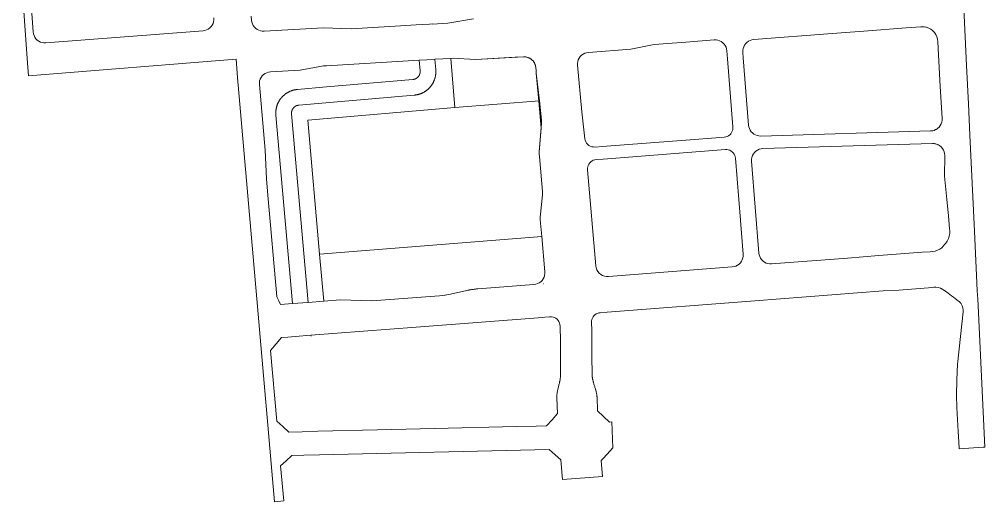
# Model space of a CAD drawing. Header units: inches. Extents: x 498513 to 499750, y 3353424 to 3354760.
# Drawn here: x 498525 to 499750, y 3353424 to 3354037 of the extents above; entities that cross this region are included whole.
import ezdxf

# ---------------------------------------------------------------- set-up
doc = ezdxf.new("R2010")
doc.units = ezdxf.units.IN
doc.header["$MEASUREMENT"] = 0
doc.layers.add('西站拼双铁河道杭外局调', color=7, linetype='Continuous', lineweight=9, true_color=0xf1baf5)

msp = doc.modelspace()

# ---------------------------------------------------------------- linework, layer by layer
at = {"layer": '西站拼双铁河道杭外局调'}
for points in [[(499723.6852, 3354059.961), (499727.545, 3353978.2763), (499729.8512, 3353929.4697), (499731.7286, 3353889.7369), (499737.0754, 3353776.5819), (499739.6953, 3353721.1384), (499741.0817, 3353691.7984), (499741.5616, 3353681.6413), (499750.4506, 3353493.5229), (499748.6193, 3353493.3798), (499748.6075, 3353493.5871), (499718.1351, 3353491.2338), (499717.6201, 3353500.1144), (499716.8633, 3353513.1634), (499715.9763, 3353528.4595), (499715.1868, 3353543.6859), (499714.8528, 3353558.9291), (499714.8523, 3353559.0001), (499715.1028, 3353578.84), (499716.1248, 3353598.6551), (499716.4643, 3353602.3992), (499717.9168, 3353618.4154), (499723.0993, 3353665.3843), (499723.1601, 3353667.9724), (499722.775, 3353670.5325), (499721.9555, 3353672.9881), (499720.7259, 3353675.2663), (499720.595, 3353675.4622), (499720.461, 3353675.656), (499720.3239, 3353675.8477), (499720.1839, 3353676.0373), (499720.0409, 3353676.2246), (499719.895, 3353676.4096), (499719.7462, 3353676.5923), (499719.5946, 3353676.7727), (499719.4401, 3353676.9506), (499719.2829, 3353677.1261), (499719.1229, 3353677.2991), (499718.9603, 3353677.4696), (499718.7949, 3353677.6375), (499718.627, 3353677.8028), (499718.4565, 3353677.9654), (499718.2834, 3353678.1254), (499718.1079, 3353678.2826), (499717.9299, 3353678.437), (499717.7495, 3353678.5886), (499717.5667, 3353678.7373), (499717.3816, 3353678.8832), (499717.1943, 3353679.0261), (499710.6673, 3353683.9253), (499708.1937, 3353685.7819), (499704.1746, 3353688.7987), (499699.2809, 3353692.4721), (499699.193, 3353692.5374), (499696.7806, 3353694.0731), (499696.5493, 3353694.1774), (499694.1738, 3353695.249), (499691.426, 3353696.0411), (499688.5932, 3353696.4332), (499685.7335, 3353696.4173), (499678.9228, 3353695.891), (499641.5461, 3353693.0027), (499621.5667, 3353691.9603), (499458.5795, 3353679.3657), (499271.1211, 3353664.8799), (499262.3785, 3353664.2045), (499260.5823, 3353663.9153), (499258.8505, 3353663.3578), (499257.2229, 3353662.545), (499255.7368, 3353661.4954), (499254.4265, 3353660.2333), (499253.3221, 3353658.7876), (499252.4489, 3353657.1916), (499251.827, 3353655.482), (499251.4707, 3353653.698), (499251.3881, 3353651.8806), (499251.5144, 3353647.4739), (499251.5374, 3353646.2263), (499251.5922, 3353644.0215), (499251.6433, 3353641.8167), (499251.6903, 3353639.6118), (499251.7334, 3353637.4068), (499251.7725, 3353635.2018), (499251.8076, 3353632.9967), (499251.8387, 3353630.7915), (499251.8538, 3353629.5689), (499251.8816, 3353628.1007), (499251.886, 3353626.667), (499251.889, 3353626.381), (499251.9081, 3353624.1757), (499251.9233, 3353621.9703), (499251.9345, 3353619.7649), (499251.9417, 3353617.5595), (499251.9449, 3353615.3541), (499251.9441, 3353613.1487), (499251.9394, 3353610.9434), (499251.9365, 3353610.2203), (499251.9411, 3353608.7241), (499251.9411, 3353608.7203), (499252.0466, 3353586.1967), (499252.0476, 3353586.1578), (499252.0557, 3353585.5579), (499252.0785, 3353585.2177), (499252.1452, 3353584.228), (499252.1771, 3353583.7541), (499252.2439, 3353583.2397), (499252.3725, 3353582.2497), (499252.3731, 3353582.2457), (499252.4343, 3353581.7747), (499252.5287, 3353581.2591), (499252.7104, 3353580.2679), (499252.7113, 3353580.2632), (499252.7961, 3353579.8005), (499252.9147, 3353579.2761), (499253.1393, 3353578.2839), (499253.1409, 3353578.2774), (499253.2423, 3353577.8293), (499253.3824, 3353577.2911), (499253.641, 3353576.2979), (499253.6435, 3353576.2885), (499253.7585, 3353575.8469), (499253.9128, 3353575.3043), (499254.1955, 3353574.3103), (499254.2008, 3353574.2922), (499254.3161, 3353573.8869), (499254.4867, 3353573.3157), (499254.7841, 3353572.3207), (499254.8555, 3353572.0836), (499255.0849, 3353571.3255), (499255.3871, 3353570.3291), (499255.6877, 3353569.3323), (499255.9849, 3353568.3347), (499256.2757, 3353567.3363), (499256.5579, 3353566.3369), (499256.7029, 3353565.8015), (499256.8291, 3353565.3365), (499257.0865, 3353564.3347), (499257.1863, 3353563.9202), (499257.2142, 3353563.8118), (499257.2347, 3353563.7192), (499257.3281, 3353563.3315), (499257.5509, 3353562.3269), (499257.6194, 3353561.9853), (499257.6582, 3353561.8102), (499257.686, 3353561.6529), (499257.7527, 3353561.3205), (499257.9309, 3353560.3123), (499257.9764, 3353560.0101), (499258.0137, 3353559.7987), (499258.0375, 3353559.6039), (499258.0829, 3353559.3019), (499258.2063, 3353558.2893), (499258.2318, 3353558.009), (499258.26, 3353557.7771), (499258.2723, 3353557.5631), (499258.2985, 3353557.2745), (499258.3523, 3353556.3341), (499259.1405, 3353539.5447), (499259.143, 3353539.5063), (499266.5509, 3353532.4097), (499273.9686, 3353525.3036), (499277.271, 3353525.3821), (499278.3088, 3353492.3971), (499271.0093, 3353484.3213), (499266.1921, 3353478.9917), (499263.7186, 3353476.2551), (499263.7203, 3353476.2313), (499265.2629, 3353456.2695), (499214.4147, 3353452.3437), (499212.4997, 3353477.1117), (499205.1131, 3353483.7881), (499197.7267, 3353490.4645), (498906.1851, 3353483.5323), (498906.1349, 3353483.5312), (498886.1166, 3353483.0551), (498871.0657, 3353482.6973), (498863.8953, 3353476.1479), (498856.7251, 3353469.5987), (498860.5965, 3353425.0264), (498848.7219, 3353424.1096), (498827.1884, 3353672.0265), (498801.9403, 3353962.9495), (498800.3233, 3353986.2321), (498536.4805, 3353965.1727), (498534.9661, 3353986.9351), (498524.9519, 3354130.8457)], [(498534.8759, 3354126.3633), (498542.5381, 3354020.7111), (498542.8936, 3354018.3772), (498543.611, 3354016.128), (498544.6724, 3354014.0191), (498546.0515, 3354012.103), (498547.7141, 3354010.4269), (498549.6192, 3354009.0325), (498551.7193, 3354007.9542), (498553.9627, 3354007.2188), (498556.2937, 3354006.8445), (498558.6545, 3354006.8405), (498758.1689, 3354022.2583), (498760.5062, 3354022.6261), (498762.7565, 3354023.3569), (498764.864, 3354024.4325), (498766.7761, 3354025.826), (498768.4453, 3354027.5029), (498769.8301, 3354029.4214), (498770.8961, 3354031.5337), (498771.6166, 3354033.7873), (498771.9737, 3354036.1263), (498771.9587, 3354038.4923)], [(498819.3769, 3354041.026), (498819.8675, 3354035.3781), (498820.2448, 3354033.0961), (498820.9683, 3354030.8994), (498822.021, 3354028.8399), (498823.3778, 3354026.9668), (498825.0065, 3354025.3245), (498826.8681, 3354023.952), (498828.9187, 3354022.8821), (498831.1093, 3354022.1401), (498833.388, 3354021.7437), (498835.7004, 3354021.7023), (498911.0839, 3354026.1779), (498946.2301, 3354024.7585), (499008.9327, 3354028.4811), (499028.9033, 3354029.6668), (499045.6751, 3354030.6626), (499048.8536, 3354031.0952), (499048.8735, 3354030.8525), (499068.8444, 3354032.0381), (499071.6391, 3354032.2041), (499101.3791, 3354037.4761)]]:
    msp.add_lwpolyline(points, dxfattribs=at)
for points in [[(499650.9125, 3354026.0019), (499596.8285, 3354021.8225), (499556.9455, 3354018.7405), (499457.1909, 3354011.0318), (499454.8615, 3354010.6658), (499452.6182, 3354009.9393), (499450.5165, 3354008.8703), (499448.6083, 3354007.4851), (499446.9407, 3354005.818), (499445.5549, 3354003.9102), (499444.4852, 3354001.8087), (499443.758, 3353999.5656), (499443.3914, 3353997.2363), (499443.3943, 3353994.8783), (499443.9429, 3353988.0331), (499450.8041, 3353902.3989), (499451.1581, 3353900.1482), (499451.8488, 3353897.977), (499452.8604, 3353895.9354), (499454.1696, 3353894.0707), (499455.746, 3353892.4257), (499457.5534, 3353891.0385), (499459.5501, 3353889.941), (499461.6899, 3353889.1585), (499463.9236, 3353888.7092), (499466.1995, 3353888.6033), (499681.8081, 3353894.9745), (499684.0013, 3353895.2172), (499684.6733, 3353895.3691), (499686.163, 3353895.784), (499686.8835, 3353896.0476), (499687.4096, 3353896.2908), (499688.1967, 3353896.6546), (499688.9717, 3353897.0632), (499690.238, 3353897.9191), (499690.8455, 3353898.3581), (499692.4983, 3353899.9159), (499693.9687, 3353901.8352), (499695.1116, 3353903.9658), (499695.8975, 3353906.2524), (499696.3057, 3353908.6355), (499696.3258, 3353911.0532), (499693.7229, 3353951.3697), (499691.7615, 3353991.7225), (499691.0871, 3354008.3147), (499690.6995, 3354011.5024), (499689.8068, 3354014.5869), (499688.4319, 3354017.4888), (499686.6104, 3354020.1333), (499684.3891, 3354022.4522), (499682.0784, 3354024.1949), (499681.3354, 3354024.6442), (499680.3948, 3354025.1404), (499679.5767, 3354025.572), (499678.4645, 3354026.0593), (499676.69, 3354026.6567), (499675.5712, 3354026.9699), (499673.5586, 3354027.3028), (499672.5826, 3354027.4333), (499669.5625, 3354027.4431)], [(499409.4091, 3354010.6653), (499407.0595, 3354010.6683), (499371.2636, 3354007.9021), (499330.6787, 3354004.7659), (499301.0373, 3353998.9649), (499247.3254, 3353994.8142), (499244.9795, 3353994.4443), (499242.7214, 3353993.7088), (499240.6076, 3353992.6262), (499238.6913, 3353991.2235), (499237.0203, 3353989.536), (499235.6366, 3353987.6058), (499234.5749, 3353985.4815), (499233.8617, 3353983.2162), (499233.515, 3353980.8668), (499233.5435, 3353978.4921), (499238.9478, 3353919.423), (499242.922, 3353885.2016), (499243.3288, 3353883.2025), (499244.0683, 3353881.3012), (499245.1191, 3353879.5526), (499246.451, 3353878.0073), (499248.0254, 3353876.7099), (499249.7967, 3353875.698), (499251.7139, 3353875.0007), (499253.7215, 3353874.6383), (499255.7615, 3353874.6211), (499265.0413, 3353875.3344), (499382.1221, 3353884.3328), (499419.8775, 3353887.2345), (499421.7417, 3353887.5266), (499423.537, 3353888.1073), (499425.2191, 3353888.9623), (499426.7464, 3353890.0704), (499428.0811, 3353891.4041), (499429.1903, 3353892.9306), (499430.0465, 3353894.612), (499430.6285, 3353896.4069), (499430.922, 3353898.2708), (499430.9197, 3353900.1577), (499424.0067, 3353986.4357), (499423.1675, 3353996.9107), (499422.797, 3353999.2309), (499422.0687, 3354001.4648), (499421.0006, 3354003.5575), (499419.6187, 3354005.4577), (499417.9571, 3354007.1189), (499416.0564, 3354008.5002), (499413.9634, 3354009.5678), (499411.7294, 3354010.2954)], [(499185.0861, 3353868.5601), (499187.282, 3353898.7168), (499184.3015, 3353933.036), (499181.2295, 3353968.409), (499180.9228, 3353971.9407), (499180.6161, 3353975.4725), (499180.239, 3353977.7545), (499179.5155, 3353979.9514), (499178.4628, 3353982.0109), (499177.1061, 3353983.8841), (499175.4775, 3353985.5265), (499173.6158, 3353986.8989), (499171.5653, 3353987.9688), (499169.3746, 3353988.7108), (499167.0959, 3353989.1072), (499164.7833, 3353989.1485), (499104.4611, 3353985.5669), (499074.3061, 3353987.2829), (499072.568, 3353987.1796), (499052.5972, 3353985.994), (499052.6009, 3353985.9531), (499052.1309, 3353985.9663), (499032.6268, 3353984.8083), (498914.8447, 3353977.8154), (498911.3119, 3353977.6057), (498881.5719, 3353972.3337), (498843.7781, 3353970.0899), (498841.4066, 3353969.7576), (498839.1182, 3353969.0522), (498836.9713, 3353967.9917), (498835.0205, 3353966.603), (498833.3155, 3353964.9215), (498831.8998, 3353962.9901), (498830.8095, 3353960.8581), (498830.0724, 3353958.5797), (498829.7072, 3353956.2131), (498829.7233, 3353953.8185), (498836.9429, 3353870.6853), (498838.8173, 3353834.0959), (498840.6061, 3353813.5023), (498851.8003, 3353684.6247), (498852.2539, 3353683.6675), (498854.4021, 3353679.1357), (498856.5503, 3353674.6039), (498871.5578, 3353675.7635), (498891.4996, 3353677.3044), (498911.4414, 3353678.8454), (498932.1907, 3353680.4487), (498972.4915, 3353679.0495), (499058.3795, 3353685.6861), (499065.3403, 3353686.4731), (499065.5142, 3353686.4991), (499072.4028, 3353687.7778), (499093.0386, 3353692.3712), (499094.4571, 3353692.6753), (499094.7741, 3353692.7402), (499095.9978, 3353692.9823), (499096.1266, 3353693.0076), (499097.5863, 3353693.2728), (499097.678, 3353693.2893), (499099.1369, 3353693.5307), (499099.2336, 3353693.5465), (499100.7063, 3353693.7662), (499100.8912, 3353693.7922), (499102.2208, 3353693.9693), (499102.3561, 3353693.9871), (499103.807, 3353694.1571), (499103.9221, 3353694.1704), (499105.2949, 3353694.3095), (499105.4909, 3353694.329), (499107.0619, 3353694.4629), (499178.2922, 3353699.9669), (499180.6314, 3353700.3351), (499182.8835, 3353701.0668), (499184.9924, 3353702.1439), (499186.9055, 3353703.5394), (499188.5751, 3353705.2186), (499189.9597, 3353707.1396), (499191.0247, 3353709.2546), (499191.7436, 3353711.5109), (499192.0984, 3353713.8521), (499192.0804, 3353716.22), (499188.1986, 3353760.9187), (499186.3624, 3353782.0622), (499186.2192, 3353785.7005), (499186.4204, 3353789.336), (499188.9681, 3353814.0824), (499189.0804, 3353816.1126), (499189.0005, 3353818.1443), (499185.1266, 3353862.7515), (499184.9906, 3353865.655)], [(498871.5578, 3353675.7635), (498856.5503, 3353674.6039), (498854.4021, 3353679.1357), (498852.2539, 3353683.6675), (498851.8003, 3353684.6247), (498840.6061, 3353813.5023), (498838.8173, 3353834.0959), (498836.9429, 3353870.6853), (498829.7233, 3353953.8185), (498829.7072, 3353956.2131), (498830.0724, 3353958.5797), (498830.8095, 3353960.8581), (498831.8998, 3353962.9901), (498833.3155, 3353964.9215), (498835.0205, 3353966.603), (498836.9713, 3353967.9917), (498839.1182, 3353969.0522), (498841.4066, 3353969.7576), (498843.7781, 3353970.0899), (498881.5719, 3353972.3337), (498911.3119, 3353977.6057), (498914.8447, 3353977.8154), (499032.6268, 3353984.8083), (499033.7542, 3353971.227), (499033.7671, 3353971.0533), (499033.7769, 3353970.8795), (499033.7838, 3353970.7055), (499033.7876, 3353970.5315), (499033.7884, 3353970.3574), (499033.7861, 3353970.1833), (499033.7808, 3353970.0092), (499033.7725, 3353969.8353), (499033.7612, 3353969.6616), (499033.7468, 3353969.4881), (499033.7294, 3353969.3148), (499033.7091, 3353969.1419), (499033.6856, 3353968.9694), (499033.6592, 3353968.7973), (499033.6299, 3353968.6257), (499033.5975, 3353968.4546), (499033.5621, 3353968.2842), (499033.5238, 3353968.1143), (499033.4825, 3353967.9452), (499033.4383, 3353967.7768), (499033.3912, 3353967.6092), (499033.3412, 3353967.4424), (499033.2882, 3353967.2765), (499033.2324, 3353967.1116), (499033.1738, 3353966.9477), (499033.1122, 3353966.7848), (499033.0479, 3353966.623), (499032.9807, 3353966.4624), (499032.9108, 3353966.303), (499032.8381, 3353966.1448), (499032.7626, 3353965.9878), (499032.6845, 3353965.8323), (499032.6036, 3353965.6781), (499032.5201, 3353965.5253), (499032.4339, 3353965.374), (499032.3451, 3353965.2243), (499032.2537, 3353965.0761), (499032.1597, 3353964.9295), (499032.0632, 3353964.7846), (499031.9642, 3353964.6414), (499031.8627, 3353964.4999), (499031.7587, 3353964.3603), (499031.6524, 3353964.2224), (499031.5436, 3353964.0864), (499031.4326, 3353963.9524), (499031.3192, 3353963.8203), (499031.2035, 3353963.6901), (499031.0855, 3353963.5621), (499030.9654, 3353963.4361), (499030.8431, 3353963.3122), (499030.7186, 3353963.1904), (499030.592, 3353963.0709), (499030.4634, 3353962.9535), (499030.3328, 3353962.8384), (499030.2001, 3353962.7256), (499030.0655, 3353962.6152), (499029.9291, 3353962.5071), (499029.7907, 3353962.4014), (499029.6506, 3353962.2981), (499029.5086, 3353962.1972), (499029.3649, 3353962.0989), (499029.2196, 3353962.0031), (499029.0726, 3353961.9098), (499028.924, 3353961.8191), (499028.7738, 3353961.731), (499028.6221, 3353961.6455), (499028.469, 3353961.5626), (499028.3144, 3353961.4825), (499028.1585, 3353961.405), (499028.0012, 3353961.3303), (499027.8427, 3353961.2584), (499027.6829, 3353961.1892), (499027.522, 3353961.1227), (499027.3599, 3353961.0592), (499027.1967, 3353960.9984), (499027.0325, 3353960.9405), (499026.8674, 3353960.8854), (499026.7013, 3353960.8333), (499026.5343, 3353960.784), (499026.3664, 3353960.7377), (499026.1978, 3353960.6942), (499026.0285, 3353960.6538), (499025.8585, 3353960.6162), (499025.6878, 3353960.5817), (499025.5166, 3353960.5501), (499025.3449, 3353960.5215), (499025.1727, 3353960.4959), (499025, 3353960.4733), (499024.827, 3353960.4537), (499024.6537, 3353960.4371), (498914.8447, 3353950.8993), (498877.9453, 3353947.6942), (498877.4291, 3353947.6449), (498876.9137, 3353947.5866), (498876.4014, 3353947.5197), (498876.3975, 3353947.5192), (498875.889, 3353947.4438), (498875.8838, 3353947.443), (498875.378, 3353947.359), (498875.3715, 3353947.3579), (498874.8685, 3353947.2655), (498874.8608, 3353947.264), (498874.3607, 3353947.1631), (498874.3518, 3353947.1613), (498873.8548, 3353947.0521), (498873.8446, 3353947.0497), (498873.3508, 3353946.9322), (498873.3395, 3353946.9294), (498872.849, 3353946.8038), (498872.8365, 3353946.8004), (498872.3495, 3353946.6666), (498872.3358, 3353946.6627), (498871.8525, 3353946.5209), (498871.8375, 3353946.5163), (498871.358, 3353946.3666), (498871.3419, 3353946.3614), (498870.8663, 3353946.2038), (498870.849, 3353946.1979), (498870.3774, 3353946.0325), (498870.3591, 3353946.0258), (498869.8916, 3353945.8528), (498869.8721, 3353945.8454), (498869.409, 3353945.6647), (498869.3884, 3353945.6565), (498868.9296, 3353945.4684), (498868.908, 3353945.4593), (498868.4538, 3353945.2637), (498868.4311, 3353945.2538), (498867.9815, 3353945.0509), (498867.9579, 3353945.04), (498867.513, 3353944.83), (498867.4884, 3353944.8181), (498867.0484, 3353944.6011), (498867.0228, 3353944.5882), (498866.5878, 3353944.3641), (498866.5613, 3353944.3502), (498866.1313, 3353944.1192), (498866.1039, 3353944.1042), (498865.6792, 3353943.8665), (498865.6509, 3353943.8504), (498865.2314, 3353943.606), (498865.2023, 3353943.5887), (498864.7883, 3353943.3378), (498864.7584, 3353943.3194), (498864.3498, 3353943.062), (498864.3192, 3353943.0423), (498863.9162, 3353942.7787), (498863.8848, 3353942.7578), (498863.4875, 3353942.4879), (498863.4554, 3353942.4657), (498863.0639, 3353942.1898), (498863.0311, 3353942.1663), (498862.6455, 3353941.8844), (498862.6121, 3353941.8596), (498862.2325, 3353941.5718), (498862.1985, 3353941.5456), (498861.8249, 3353941.2522), (498861.7903, 3353941.2246), (498861.4229, 3353940.9255), (498861.3878, 3353940.8965), (498861.0266, 3353940.592), (498860.991, 3353940.5615), (498860.6361, 3353940.2517), (498860.6001, 3353940.2197), (498860.2515, 3353939.9046), (498860.2151, 3353939.8712), (498859.873, 3353939.551), (498859.8363, 3353939.516), (498859.5007, 3353939.1909), (498859.4636, 3353939.1544), (498859.1346, 3353938.8245), (498859.0973, 3353938.7864), (498858.7749, 3353938.4517), (498858.7373, 3353938.412), (498858.4217, 3353938.0729), (498858.3839, 3353938.0316), (498858.0751, 3353937.6879), (498858.0372, 3353937.645), (498857.7352, 3353937.2971), (498857.6972, 3353937.2525), (498857.4021, 3353936.9004), (498857.364, 3353936.8542), (498857.0759, 3353936.498), (498857.0378, 3353936.4502), (498856.7567, 3353936.0901), (498856.7186, 3353936.0405), (498856.4445, 3353935.6767), (498856.4066, 3353935.6255), (498856.1396, 3353935.258), (498856.1018, 3353935.205), (498855.8419, 3353934.8341), (498855.8043, 3353934.7794), (498855.5516, 3353934.4051), (498855.5142, 3353934.3487), (498855.2688, 3353933.9712), (498855.2314, 3353933.913), (498854.9933, 3353933.5325), (498854.958, 3353933.4751), (498854.7255, 3353933.0891), (498854.6922, 3353933.0326), (498854.4655, 3353932.6411), (498854.4341, 3353932.5857), (498854.2133, 3353932.1887), (498854.1837, 3353932.1343), (498853.9689, 3353931.732), (498853.941, 3353931.6787), (498853.7324, 3353931.2711), (498853.7063, 3353931.219), (498853.5039, 3353930.8062), (498853.4795, 3353930.7554), (498853.2835, 3353930.3375), (498853.2607, 3353930.2879), (498853.0712, 3353929.865), (498853.05, 3353929.8167), (498852.8671, 3353929.3889), (498852.8475, 3353929.3419), (498852.6712, 3353928.9094), (498852.6531, 3353928.8638), (498852.4837, 3353928.4265), (498852.467, 3353928.3823), (498852.3045, 3353927.9405), (498852.2892, 3353927.8978), (498852.1337, 3353927.4515), (498852.1198, 3353927.4102), (498851.9715, 3353926.9596), (498851.9587, 3353926.9198), (498851.8177, 3353926.465), (498851.8062, 3353926.4267), (498851.6725, 3353925.9677), (498851.6621, 3353925.9311), (498851.5358, 3353925.4681), (498851.5266, 3353925.433), (498851.4079, 3353924.9662), (498851.3997, 3353924.9327), (498851.2886, 3353924.4621), (498851.2814, 3353924.4303), (498851.178, 3353923.956), (498851.1717, 3353923.9259), (498851.0762, 3353923.4482), (498851.0708, 3353923.4197), (498850.9832, 3353922.9386), (498850.9786, 3353922.9118), (498850.899, 3353922.4275), (498850.8951, 3353922.4025), (498850.8236, 3353921.915), (498850.8204, 3353921.8917), (498850.7571, 3353921.4013), (498850.7545, 3353921.3798), (498850.6995, 3353920.8865), (498850.6975, 3353920.8668), (498850.6508, 3353920.3708), (498850.6492, 3353920.3529), (498850.6109, 3353919.8544), (498850.6098, 3353919.8382), (498850.58, 3353919.3373), (498850.5793, 3353919.323), (498850.5581, 3353918.8198), (498850.5577, 3353918.8073), (498850.545, 3353918.302), (498850.5449, 3353918.2913), (498850.541, 3353917.784), (498850.541, 3353917.7751), (498850.5458, 3353917.266), (498850.5459, 3353917.259), (498850.5596, 3353916.7482), (498850.5598, 3353916.743), (498850.5823, 3353916.2307), (498850.5825, 3353916.2273), (498850.6141, 3353915.7129), (498850.6546, 3353915.1974)], [(499052.6009, 3353985.9531), (499053.686, 3353972.8814), (499053.7246, 3353972.3605), (499053.7542, 3353971.839), (499053.7748, 3353971.3171), (499053.7862, 3353970.7949), (499053.7885, 3353970.2725), (499053.7818, 3353969.7503), (499053.7659, 3353969.2282), (499053.741, 3353968.7065), (499053.707, 3353968.1852), (499053.6639, 3353967.6647), (499053.6117, 3353967.145), (499053.5506, 3353966.6263), (499053.4803, 3353966.1087), (499053.4011, 3353965.5924), (499053.313, 3353965.0776), (499053.2158, 3353964.5644), (499053.1098, 3353964.0529), (499052.9948, 3353963.5434), (499052.871, 3353963.0359), (499052.7384, 3353962.5307), (499052.5971, 3353962.0279), (499052.4469, 3353961.5276), (499052.2881, 3353961.03), (499052.1207, 3353960.5353), (499051.9447, 3353960.0435), (499051.7601, 3353959.5549), (499051.567, 3353959.0695), (499051.3656, 3353958.5876), (499051.1558, 3353958.1093), (499050.9376, 3353957.6347), (499050.7113, 3353957.164), (499050.4768, 3353956.6973), (499050.2342, 3353956.2347), (499049.9836, 3353955.7764), (499049.725, 3353955.3226), (499049.4586, 3353954.8733), (499049.1844, 3353954.4288), (499048.9025, 3353953.989), (499048.613, 3353953.5543), (499048.3159, 3353953.1247), (499048.0114, 3353952.7003), (499047.6996, 3353952.2812), (499047.3806, 3353951.8677), (499047.0543, 3353951.4597), (499046.7211, 3353951.0576), (499046.3809, 3353950.6612), (499046.0338, 3353950.2709), (499045.68, 3353949.8867), (499045.3195, 3353949.5086), (499044.9526, 3353949.1369), (499044.5792, 3353948.7717), (499044.1995, 3353948.413), (499043.8136, 3353948.061), (499043.4217, 3353947.7157), (499043.0238, 3353947.3774), (499042.62, 3353947.046), (499042.2106, 3353946.7217), (499041.7956, 3353946.4045), (499041.3751, 3353946.0947), (499040.9493, 3353945.7922), (499040.5182, 3353945.4971), (499040.0822, 3353945.2096), (499039.6411, 3353944.9298), (499039.1953, 3353944.6576), (499038.7448, 3353944.3933), (499038.2898, 3353944.1369), (499037.8303, 3353943.8884), (499037.3666, 3353943.6479), (499036.8988, 3353943.4156), (499036.4271, 3353943.1914), (499035.9515, 3353942.9755), (499035.4722, 3353942.7679), (499034.9893, 3353942.5687), (499034.5031, 3353942.3779), (499034.0136, 3353942.1956), (499033.521, 3353942.0219), (499033.0255, 3353941.8567), (499032.5272, 3353941.7002), (499032.0262, 3353941.5525), (499031.5227, 3353941.4134), (499031.0169, 3353941.2832), (499030.5089, 3353941.1617), (499029.9988, 3353941.0492), (499029.4869, 3353940.9455), (499028.9733, 3353940.8507), (499028.458, 3353940.7649), (499027.9414, 3353940.6881), (499027.4235, 3353940.6203), (499026.9045, 3353940.5616), (499026.3845, 3353940.5118), (498879.676, 3353927.7691), (498879.5041, 3353927.7526), (498879.3325, 3353927.7333), (498879.1613, 3353927.7109), (498878.9905, 3353927.6856), (498878.8202, 3353927.6574), (498878.6504, 3353927.6262), (498878.4811, 3353927.5921), (498878.3125, 3353927.555), (498878.1445, 3353927.5151), (498877.9772, 3353927.4723), (498877.8107, 3353927.4265), (498877.645, 3353927.378), (498877.4802, 3353927.3265), (498877.3163, 3353927.2723), (498877.1533, 3353927.2152), (498876.9914, 3353927.1553), (498876.8305, 3353927.0926), (498876.6707, 3353927.0271), (498876.5121, 3353926.9589), (498876.3547, 3353926.888), (498876.1985, 3353926.8144), (498876.0437, 3353926.738), (498875.8901, 3353926.6591), (498875.738, 3353926.5774), (498875.5872, 3353926.4932), (498875.438, 3353926.4064), (498875.2903, 3353926.317), (498875.1441, 3353926.225), (498874.9996, 3353926.1306), (498874.8567, 3353926.0337), (498874.7155, 3353925.9343), (498874.576, 3353925.8325), (498874.4383, 3353925.7283), (498874.3025, 3353925.6218), (498874.1685, 3353925.5129), (498874.0364, 3353925.4017), (498873.9062, 3353925.2883), (498873.778, 3353925.1726), (498873.6518, 3353925.0547), (498873.5277, 3353924.9347), (498873.4057, 3353924.8125), (498873.2858, 3353924.6883), (498873.1681, 3353924.562), (498873.0525, 3353924.4337), (498872.9392, 3353924.3034), (498872.8282, 3353924.1712), (498872.7194, 3353924.0371), (498872.613, 3353923.9011), (498872.509, 3353923.7633), (498872.4073, 3353923.6237), (498872.3081, 3353923.4824), (498872.2113, 3353923.3394), (498872.1171, 3353923.1948), (498872.0253, 3353923.0485), (498871.936, 3353922.9007), (498871.8494, 3353922.7514), (498871.7653, 3353922.6006), (498871.6838, 3353922.4483), (498871.605, 3353922.2947), (498871.5289, 3353922.1397), (498871.4554, 3353921.9835), (498871.3846, 3353921.826), (498871.3166, 3353921.6673), (498871.2513, 3353921.5075), (498871.1888, 3353921.3465), (498871.1291, 3353921.1845), (498871.0721, 3353921.0215), (498871.018, 3353920.8575), (498870.9668, 3353920.6926), (498870.9184, 3353920.5269), (498870.8728, 3353920.3604), (498870.8302, 3353920.193), (498870.7904, 3353920.025), (498870.7536, 3353919.8563), (498870.7197, 3353919.687), (498870.6886, 3353919.5172), (498870.6606, 3353919.3468), (498870.6355, 3353919.176), (498870.6133, 3353919.0048), (498870.5941, 3353918.8332), (498870.5778, 3353918.6613), (498870.5646, 3353918.4891), (498870.5543, 3353918.3168), (498870.5469, 3353918.1443), (498870.5426, 3353917.9716), (498870.5412, 3353917.799), (498870.5429, 3353917.6263), (498870.5475, 3353917.4537), (498870.555, 3353917.2812), (498870.5656, 3353917.1089), (498870.5791, 3353916.9368), (498891.4996, 3353677.3044), (498871.5578, 3353675.7635), (498850.6546, 3353915.1974), (498850.6141, 3353915.7129), (498850.5825, 3353916.2273), (498850.5823, 3353916.2307), (498850.5598, 3353916.743), (498850.5596, 3353916.7482), (498850.5459, 3353917.259), (498850.5458, 3353917.266), (498850.541, 3353917.7751), (498850.541, 3353917.784), (498850.5449, 3353918.2913), (498850.545, 3353918.302), (498850.5577, 3353918.8073), (498850.5581, 3353918.8198), (498850.5793, 3353919.323), (498850.58, 3353919.3373), (498850.6098, 3353919.8382), (498850.6109, 3353919.8544), (498850.6492, 3353920.3529), (498850.6508, 3353920.3708), (498850.6975, 3353920.8668), (498850.6995, 3353920.8865), (498850.7545, 3353921.3798), (498850.7571, 3353921.4013), (498850.8204, 3353921.8917), (498850.8236, 3353921.915), (498850.8951, 3353922.4025), (498850.899, 3353922.4275), (498850.9786, 3353922.9118), (498850.9832, 3353922.9386), (498851.0708, 3353923.4197), (498851.0762, 3353923.4482), (498851.1717, 3353923.9259), (498851.178, 3353923.956), (498851.2814, 3353924.4303), (498851.2886, 3353924.4621), (498851.3997, 3353924.9327), (498851.4079, 3353924.9662), (498851.5266, 3353925.433), (498851.5358, 3353925.4681), (498851.6621, 3353925.9311), (498851.6725, 3353925.9677), (498851.8062, 3353926.4267), (498851.8177, 3353926.465), (498851.9587, 3353926.9198), (498851.9715, 3353926.9596), (498852.1198, 3353927.4102), (498852.1337, 3353927.4515), (498852.2892, 3353927.8978), (498852.3045, 3353927.9405), (498852.467, 3353928.3823), (498852.4837, 3353928.4265), (498852.6531, 3353928.8638), (498852.6712, 3353928.9094), (498852.8475, 3353929.3419), (498852.8671, 3353929.3889), (498853.05, 3353929.8167), (498853.0712, 3353929.865), (498853.2607, 3353930.2879), (498853.2835, 3353930.3375), (498853.4795, 3353930.7554), (498853.5039, 3353930.8062), (498853.7063, 3353931.219), (498853.7324, 3353931.2711), (498853.941, 3353931.6787), (498853.9689, 3353931.732), (498854.1837, 3353932.1343), (498854.2133, 3353932.1887), (498854.4341, 3353932.5857), (498854.4655, 3353932.6411), (498854.6922, 3353933.0326), (498854.7255, 3353933.0891), (498854.958, 3353933.4751), (498854.9933, 3353933.5325), (498855.2314, 3353933.913), (498855.2688, 3353933.9712), (498855.5142, 3353934.3487), (498855.5516, 3353934.4051), (498855.8043, 3353934.7794), (498855.8419, 3353934.8341), (498856.1018, 3353935.205), (498856.1396, 3353935.258), (498856.4066, 3353935.6255), (498856.4445, 3353935.6767), (498856.7186, 3353936.0405), (498856.7567, 3353936.0901), (498857.0378, 3353936.4502), (498857.0759, 3353936.498), (498857.364, 3353936.8542), (498857.4021, 3353936.9004), (498857.6972, 3353937.2525), (498857.7352, 3353937.2971), (498858.0372, 3353937.645), (498858.0751, 3353937.6879), (498858.3839, 3353938.0316), (498858.4217, 3353938.0729), (498858.7373, 3353938.412), (498858.7749, 3353938.4517), (498859.0973, 3353938.7864), (498859.1346, 3353938.8245), (498859.4636, 3353939.1544), (498859.5007, 3353939.1909), (498859.8363, 3353939.516), (498859.873, 3353939.551), (498860.2151, 3353939.8712), (498860.2515, 3353939.9046), (498860.6001, 3353940.2197), (498860.6361, 3353940.2517), (498860.991, 3353940.5615), (498861.0266, 3353940.592), (498861.3878, 3353940.8965), (498861.4229, 3353940.9255), (498861.7903, 3353941.2246), (498861.8249, 3353941.2522), (498862.1985, 3353941.5456), (498862.2325, 3353941.5718), (498862.6121, 3353941.8596), (498862.6455, 3353941.8844), (498863.0311, 3353942.1663), (498863.0639, 3353942.1898), (498863.4554, 3353942.4657), (498863.4875, 3353942.4879), (498863.8848, 3353942.7578), (498863.9162, 3353942.7787), (498864.3192, 3353943.0423), (498864.3498, 3353943.062), (498864.7584, 3353943.3194), (498864.7883, 3353943.3378), (498865.2023, 3353943.5887), (498865.2314, 3353943.606), (498865.6509, 3353943.8504), (498865.6792, 3353943.8665), (498866.1039, 3353944.1042), (498866.1313, 3353944.1192), (498866.5613, 3353944.3502), (498866.5878, 3353944.3641), (498867.0228, 3353944.5882), (498867.0484, 3353944.6011), (498867.4884, 3353944.8181), (498867.513, 3353944.83), (498867.9579, 3353945.04), (498867.9815, 3353945.0509), (498868.4311, 3353945.2538), (498868.4538, 3353945.2637), (498868.908, 3353945.4593), (498868.9296, 3353945.4684), (498869.3884, 3353945.6565), (498869.409, 3353945.6647), (498869.8721, 3353945.8454), (498869.8916, 3353945.8528), (498870.3591, 3353946.0258), (498870.3774, 3353946.0325), (498870.849, 3353946.1979), (498870.8663, 3353946.2038), (498871.3419, 3353946.3614), (498871.358, 3353946.3666), (498871.8375, 3353946.5163), (498871.8525, 3353946.5209), (498872.3358, 3353946.6627), (498872.3495, 3353946.6666), (498872.8365, 3353946.8004), (498872.849, 3353946.8038), (498873.3395, 3353946.9294), (498873.3508, 3353946.9322), (498873.8446, 3353947.0497), (498873.8548, 3353947.0521), (498874.3518, 3353947.1613), (498874.3607, 3353947.1631), (498874.8608, 3353947.264), (498874.8685, 3353947.2655), (498875.3715, 3353947.3579), (498875.378, 3353947.359), (498875.8838, 3353947.443), (498875.889, 3353947.4438), (498876.3975, 3353947.5192), (498876.4014, 3353947.5197), (498876.9137, 3353947.5866), (498877.4291, 3353947.6449), (498877.9453, 3353947.6942), (498914.8447, 3353950.8993), (499024.6537, 3353960.4371), (499024.827, 3353960.4537), (499025, 3353960.4733), (499025.1727, 3353960.4959), (499025.3449, 3353960.5215), (499025.5166, 3353960.5501), (499025.6878, 3353960.5817), (499025.8585, 3353960.6162), (499026.0285, 3353960.6538), (499026.1978, 3353960.6942), (499026.3664, 3353960.7377), (499026.5343, 3353960.784), (499026.7013, 3353960.8333), (499026.8674, 3353960.8854), (499027.0325, 3353960.9405), (499027.1967, 3353960.9984), (499027.3599, 3353961.0592), (499027.522, 3353961.1227), (499027.6829, 3353961.1892), (499027.8427, 3353961.2584), (499028.0012, 3353961.3303), (499028.1585, 3353961.405), (499028.3144, 3353961.4825), (499028.469, 3353961.5626), (499028.6221, 3353961.6455), (499028.7738, 3353961.731), (499028.924, 3353961.8191), (499029.0726, 3353961.9098), (499029.2196, 3353962.0031), (499029.3649, 3353962.0989), (499029.5086, 3353962.1972), (499029.6506, 3353962.2981), (499029.7907, 3353962.4014), (499029.9291, 3353962.5071), (499030.0655, 3353962.6152), (499030.2001, 3353962.7256), (499030.3328, 3353962.8384), (499030.4634, 3353962.9535), (499030.592, 3353963.0709), (499030.7186, 3353963.1904), (499030.8431, 3353963.3122), (499030.9654, 3353963.4361), (499031.0855, 3353963.5621), (499031.2035, 3353963.6901), (499031.3192, 3353963.8203), (499031.4326, 3353963.9524), (499031.5436, 3353964.0864), (499031.6524, 3353964.2224), (499031.7587, 3353964.3603), (499031.8627, 3353964.4999), (499031.9642, 3353964.6414), (499032.0632, 3353964.7846), (499032.1597, 3353964.9295), (499032.2537, 3353965.0761), (499032.3451, 3353965.2243), (499032.4339, 3353965.374), (499032.5201, 3353965.5253), (499032.6036, 3353965.6781), (499032.6845, 3353965.8323), (499032.7626, 3353965.9878), (499032.8381, 3353966.1448), (499032.9108, 3353966.303), (499032.9807, 3353966.4624), (499033.0479, 3353966.623), (499033.1122, 3353966.7848), (499033.1738, 3353966.9477), (499033.2324, 3353967.1116), (499033.2882, 3353967.2765), (499033.3412, 3353967.4424), (499033.3912, 3353967.6092), (499033.4383, 3353967.7768), (499033.4825, 3353967.9452), (499033.5238, 3353968.1143), (499033.5621, 3353968.2842), (499033.5975, 3353968.4546), (499033.6299, 3353968.6257), (499033.6592, 3353968.7973), (499033.6856, 3353968.9694), (499033.7091, 3353969.1419), (499033.7294, 3353969.3148), (499033.7468, 3353969.4881), (499033.7612, 3353969.6616), (499033.7725, 3353969.8353), (499033.7808, 3353970.0092), (499033.7861, 3353970.1833), (499033.7884, 3353970.3574), (499033.7876, 3353970.5315), (499033.7838, 3353970.7055), (499033.7769, 3353970.8795), (499033.7671, 3353971.0533), (499033.7542, 3353971.227), (499032.6268, 3353984.8083), (499052.1309, 3353985.9663)], [(499077.7381, 3353924.8968), (498891.3736, 3353908.7096), (498906.2156, 3353738.7029), (498911.4414, 3353678.8454), (498891.4996, 3353677.3044), (498870.5791, 3353916.9368), (498870.5656, 3353917.1089), (498870.555, 3353917.2812), (498870.5475, 3353917.4537), (498870.5429, 3353917.6263), (498870.5412, 3353917.799), (498870.5426, 3353917.9716), (498870.5469, 3353918.1443), (498870.5543, 3353918.3168), (498870.5646, 3353918.4891), (498870.5778, 3353918.6613), (498870.5941, 3353918.8332), (498870.6133, 3353919.0048), (498870.6355, 3353919.176), (498870.6606, 3353919.3468), (498870.6886, 3353919.5172), (498870.7197, 3353919.687), (498870.7536, 3353919.8563), (498870.7904, 3353920.025), (498870.8302, 3353920.193), (498870.8728, 3353920.3604), (498870.9184, 3353920.5269), (498870.9668, 3353920.6926), (498871.018, 3353920.8575), (498871.0721, 3353921.0215), (498871.1291, 3353921.1845), (498871.1888, 3353921.3465), (498871.2513, 3353921.5075), (498871.3166, 3353921.6673), (498871.3846, 3353921.826), (498871.4554, 3353921.9835), (498871.5289, 3353922.1397), (498871.605, 3353922.2947), (498871.6838, 3353922.4483), (498871.7653, 3353922.6006), (498871.8494, 3353922.7514), (498871.936, 3353922.9007), (498872.0253, 3353923.0485), (498872.1171, 3353923.1948), (498872.2113, 3353923.3394), (498872.3081, 3353923.4824), (498872.4073, 3353923.6237), (498872.509, 3353923.7633), (498872.613, 3353923.9011), (498872.7194, 3353924.0371), (498872.8282, 3353924.1712), (498872.9392, 3353924.3034), (498873.0525, 3353924.4337), (498873.1681, 3353924.562), (498873.2858, 3353924.6883), (498873.4057, 3353924.8125), (498873.5277, 3353924.9347), (498873.6518, 3353925.0547), (498873.778, 3353925.1726), (498873.9062, 3353925.2883), (498874.0364, 3353925.4017), (498874.1685, 3353925.5129), (498874.3025, 3353925.6218), (498874.4383, 3353925.7283), (498874.576, 3353925.8325), (498874.7155, 3353925.9343), (498874.8567, 3353926.0337), (498874.9996, 3353926.1306), (498875.1441, 3353926.225), (498875.2903, 3353926.317), (498875.438, 3353926.4064), (498875.5872, 3353926.4932), (498875.738, 3353926.5774), (498875.8901, 3353926.6591), (498876.0437, 3353926.738), (498876.1985, 3353926.8144), (498876.3547, 3353926.888), (498876.5121, 3353926.9589), (498876.6707, 3353927.0271), (498876.8305, 3353927.0926), (498876.9914, 3353927.1553), (498877.1533, 3353927.2152), (498877.3163, 3353927.2723), (498877.4802, 3353927.3265), (498877.645, 3353927.378), (498877.8107, 3353927.4265), (498877.9772, 3353927.4723), (498878.1445, 3353927.5151), (498878.3125, 3353927.555), (498878.4811, 3353927.5921), (498878.6504, 3353927.6262), (498878.8202, 3353927.6574), (498878.9905, 3353927.6856), (498879.1613, 3353927.7109), (498879.3325, 3353927.7333), (498879.5041, 3353927.7526), (498879.676, 3353927.7691), (499026.3845, 3353940.5118), (499026.9045, 3353940.5616), (499027.4235, 3353940.6203), (499027.9414, 3353940.6881), (499028.458, 3353940.7649), (499028.9733, 3353940.8507), (499029.4869, 3353940.9455), (499029.9988, 3353941.0492), (499030.5089, 3353941.1617), (499031.0169, 3353941.2832), (499031.5227, 3353941.4134), (499032.0262, 3353941.5525), (499032.5272, 3353941.7002), (499033.0255, 3353941.8567), (499033.521, 3353942.0219), (499034.0136, 3353942.1956), (499034.5031, 3353942.3779), (499034.9893, 3353942.5687), (499035.4722, 3353942.7679), (499035.9515, 3353942.9755), (499036.4271, 3353943.1914), (499036.8988, 3353943.4156), (499037.3666, 3353943.6479), (499037.8303, 3353943.8884), (499038.2898, 3353944.1369), (499038.7448, 3353944.3933), (499039.1953, 3353944.6576), (499039.6411, 3353944.9298), (499040.0822, 3353945.2096), (499040.5182, 3353945.4971), (499040.9493, 3353945.7922), (499041.3751, 3353946.0947), (499041.7956, 3353946.4045), (499042.2106, 3353946.7217), (499042.62, 3353947.046), (499043.0238, 3353947.3774), (499043.4217, 3353947.7157), (499043.8136, 3353948.061), (499044.1995, 3353948.413), (499044.5792, 3353948.7717), (499044.9526, 3353949.1369), (499045.3195, 3353949.5086), (499045.68, 3353949.8867), (499046.0338, 3353950.2709), (499046.3809, 3353950.6612), (499046.7211, 3353951.0576), (499047.0543, 3353951.4597), (499047.3806, 3353951.8677), (499047.6996, 3353952.2812), (499048.0114, 3353952.7003), (499048.3159, 3353953.1247), (499048.613, 3353953.5543), (499048.9025, 3353953.989), (499049.1844, 3353954.4288), (499049.4586, 3353954.8733), (499049.725, 3353955.3226), (499049.9836, 3353955.7764), (499050.2342, 3353956.2347), (499050.4768, 3353956.6973), (499050.7113, 3353957.164), (499050.9376, 3353957.6347), (499051.1558, 3353958.1093), (499051.3656, 3353958.5876), (499051.567, 3353959.0695), (499051.7601, 3353959.5549), (499051.9447, 3353960.0435), (499052.1207, 3353960.5353), (499052.2881, 3353961.03), (499052.4469, 3353961.5276), (499052.5971, 3353962.0279), (499052.7384, 3353962.5307), (499052.871, 3353963.0359), (499052.9948, 3353963.5434), (499053.1098, 3353964.0529), (499053.2158, 3353964.5644), (499053.313, 3353965.0776), (499053.4011, 3353965.5924), (499053.4803, 3353966.1087), (499053.5506, 3353966.6263), (499053.6117, 3353967.145), (499053.6639, 3353967.6647), (499053.707, 3353968.1852), (499053.741, 3353968.7065), (499053.7659, 3353969.2282), (499053.7818, 3353969.7503), (499053.7885, 3353970.2725), (499053.7862, 3353970.7949), (499053.7748, 3353971.3171), (499053.7542, 3353971.839), (499053.7246, 3353972.3605), (499053.686, 3353972.8814), (499052.6009, 3353985.9531), (499052.5972, 3353985.994), (499072.568, 3353987.1796)], [(499180.6161, 3353975.4725), (499180.9228, 3353971.9407), (499181.2295, 3353968.409), (499185.477, 3353933.1258), (499077.7381, 3353924.8968), (499072.568, 3353987.1797), (499074.3061, 3353987.2829), (499104.4611, 3353985.5669), (499154.4317, 3353988.5338), (499164.7833, 3353989.1484), (499165.5546, 3353989.1743), (499166.3261, 3353989.1605), (499167.0959, 3353989.1071), (499167.8619, 3353989.0141), (499168.6221, 3353988.8819), (499169.3746, 3353988.7107), (499170.1172, 3353988.5011), (499170.8481, 3353988.2535), (499171.5653, 3353987.9687), (499172.2668, 3353987.6474), (499172.951, 3353987.2905), (499173.6158, 3353986.8988), (499174.2597, 3353986.4735), (499174.8808, 3353986.0156), (499175.4775, 3353985.5264), (499176.0483, 3353985.0071), (499176.5917, 3353984.4592), (499177.1061, 3353983.884), (499177.5903, 3353983.2832), (499178.0429, 3353982.6582), (499178.4628, 3353982.0108), (499178.8489, 3353981.3427), (499179.2001, 3353980.6556), (499179.5155, 3353979.9513), (499179.7942, 3353979.2318), (499180.0356, 3353978.4989), (499180.239, 3353977.7545), (499180.4038, 3353977.0006), (499180.5296, 3353976.2393)], [(499186.4204, 3353789.336), (499186.2192, 3353785.7005), (499186.3624, 3353782.0622), (499188.1986, 3353760.9187), (498906.2156, 3353738.7029), (498891.3736, 3353908.7096), (499077.7381, 3353924.8968), (499185.477, 3353933.1258), (499187.7013, 3353908.8139), (499187.737, 3353904.9662), (499185.0861, 3353868.5601), (499184.9906, 3353865.655), (499185.1266, 3353862.7515), (499189.0005, 3353818.1443), (499189.0804, 3353816.1126), (499188.9681, 3353814.0824)], [(499684.2746, 3353879.0569), (499468.9907, 3353872.6953), (499466.5764, 3353872.4272), (499464.237, 3353871.7728), (499462.034, 3353870.7494), (499460.025, 3353869.3839), (499458.2627, 3353867.712), (499456.7934, 3353865.7776), (499455.6555, 3353863.6314), (499454.8791, 3353861.3297), (499454.4842, 3353858.9329), (499454.4815, 3353856.5037), (499463.8236, 3353739.9075), (499464.1941, 3353737.5874), (499464.9223, 3353735.3536), (499465.9905, 3353733.2609), (499467.3723, 3353731.3606), (499469.0339, 3353729.6995), (499470.9345, 3353728.3182), (499473.0275, 3353727.2506), (499475.2615, 3353726.523), (499477.5818, 3353726.1531), (499479.9313, 3353726.1501), (499576.3415, 3353733.6003), (499616.1929, 3353736.6798), (499671.0817, 3353740.9213), (499681.0563, 3353741.6921), (499684.3251, 3353741.9447), (499687.4636, 3353742.4404), (499690.484, 3353743.4269), (499693.31, 3353744.8792), (499695.8704, 3353746.7608), (499698.1005, 3353749.0241), (499699.5419, 3353750.7405), (499700.9833, 3353752.4571), (499702.9537, 3353755.2084), (499704.4788, 3353758.2293), (499705.5226, 3353761.4484), (499706.0603, 3353764.7895), (499706.0793, 3353768.1735), (499706.0754, 3353768.2297), (499705.9017, 3353770.6155), (499705.9011, 3353770.6249), (499704.5124, 3353787.1746), (499704.1225, 3353791.3326), (499702.4102, 3353807.8513), (499699.2191, 3353837.5042), (499699.7151, 3353863.7803), (499699.5646, 3353866.2018), (499699.0255, 3353868.5673), (499698.1123, 3353870.815), (499696.8486, 3353872.8861), (499695.2675, 3353874.7263), (499693.5273, 3353876.1898), (499692.8892, 3353876.5984), (499691.5795, 3353877.3785), (499690.7789, 3353877.7449), (499689.4665, 3353878.2619), (499688.5919, 3353878.5219), (499687.9753, 3353878.6554), (499687.1207, 3353878.8406), (499686.4645, 3353878.9442)], [(499423.1123, 3353871.2884), (499421.2332, 3353871.2915), (499266.2675, 3353859.3813), (499257.3176, 3353858.6935), (499255.4456, 3353858.3995), (499253.6433, 3353857.8146), (499251.9555, 3353856.9533), (499250.4243, 3353855.837), (499249.0879, 3353854.4936), (499247.9797, 3353852.9565), (499247.1272, 3353851.2642), (499246.5518, 3353849.4588), (499246.2677, 3353847.5854), (499246.2821, 3353845.6905), (499256.8663, 3353723.8148), (499257.3146, 3353721.2549), (499258.1981, 3353718.8107), (499259.4901, 3353716.5558), (499261.152, 3353714.5577), (499263.1338, 3353712.8764), (499265.3761, 3353711.5625), (499267.8115, 3353710.6553), (499270.367, 3353710.1821), (499272.9657, 3353710.1571), (499430.0797, 3353722.2979), (499432.4091, 3353722.6638), (499434.6525, 3353723.3902), (499436.7542, 3353724.4592), (499438.6625, 3353725.8444), (499440.3301, 3353727.5115), (499441.7159, 3353729.4194), (499442.7856, 3353731.5209), (499443.5127, 3353733.764), (499443.8793, 3353736.0934), (499443.8763, 3353738.4515), (499440.4575, 3353781.1183), (499440.4257, 3353781.5157), (499434.1145, 3353860.2853), (499433.8182, 3353862.1409), (499433.2359, 3353863.9275), (499432.3818, 3353865.6013), (499431.2768, 3353867.1213), (499429.9481, 3353868.4501), (499428.4283, 3353869.5552), (499426.7545, 3353870.4095), (499424.9679, 3353870.992)], [(499188.1986, 3353760.9187), (499192.0804, 3353716.22), (499192.0984, 3353713.8521), (499191.7436, 3353711.5109), (499191.0247, 3353709.2546), (499189.9597, 3353707.1396), (499188.5751, 3353705.2186), (499186.9055, 3353703.5394), (499184.9924, 3353702.1439), (499182.8835, 3353701.0668), (499180.6314, 3353700.3351), (499178.2922, 3353699.9668), (499107.0619, 3353694.4629), (499100.0129, 3353693.6658), (499093.0382, 3353692.3711), (499072.4033, 3353687.7779), (499065.4285, 3353686.4831), (499058.3794, 3353685.6861), (498972.4915, 3353679.0495), (498932.1907, 3353680.4487), (498911.4414, 3353678.8454), (498906.2156, 3353738.7029)], [(499190.8418, 3353700.9577), (499190.2336, 3353700.8896), (499190.5781, 3353700.9162)], [(498895.1681, 3353635.4623), (498895.244, 3353634.4143), (498895.1527, 3353635.4611), (498875.2232, 3353633.9211), (498866.0295, 3353633.2109), (498857.7695, 3353632.5725), (498850.8753, 3353624.4457), (498843.9814, 3353616.3192), (498851.7989, 3353526.3134), (498859.4487, 3353519.4645), (498867.0985, 3353512.6155), (498883.9533, 3353513.0153), (498883.9924, 3353513.0163), (498904.0127, 3353513.4912), (498979.8203, 3353515.2897), (499051.8883, 3353516.9995), (499155.7875, 3353519.4645), (499181.2609, 3353520.0689), (499194.1543, 3353520.3749), (499201.2011, 3353528.2819), (499208.2479, 3353536.1891), (499207.3313, 3353555.8975), (499207.3121, 3353556.8721), (499207.3105, 3353556.9587), (499207.3279, 3353558.0105), (499207.3807, 3353559.0623), (499207.4659, 3353560.1135), (499207.5805, 3353561.1643), (499207.7219, 3353562.2141), (499207.8872, 3353563.2631), (499208.0737, 3353564.3112), (499208.2785, 3353565.3581), (499208.4989, 3353566.4039), (499208.7321, 3353567.4483), (499208.9755, 3353568.4913), (499209.2263, 3353569.5329), (499209.4817, 3353570.573), (499209.7392, 3353571.6115), (499209.9959, 3353572.6483), (499210.2489, 3353573.6833), (499210.4959, 3353574.7165), (499210.7341, 3353575.7479), (499210.8943, 3353576.4752), (499210.9609, 3353576.7772), (499211.1733, 3353577.8046), (499211.3689, 3353578.83), (499211.545, 3353579.8533), (499211.6989, 3353580.8745), (499211.8281, 3353581.8936), (499211.93, 3353582.9104), (499212.0019, 3353583.9253), (499212.0413, 3353584.938), (499212.0456, 3353585.9535), (499212.0456, 3353585.9673), (499211.9398, 3353597.4097), (499211.9396, 3353597.436), (499211.9396, 3353597.4428), (499211.9413, 3353608.919), (499211.8796, 3353627.9543), (499211.8793, 3353628.039), (499211.8786, 3353628.0987), (499211.5075, 3353647.1556), (499211.5046, 3353647.2748), (499211.294, 3353649.2048), (499210.775, 3353651.0757), (499209.9611, 3353652.8383), (499208.8736, 3353654.4466), (499207.5409, 3353655.8585), (499205.9981, 3353657.0371), (499204.2855, 3353657.9515), (499202.4478, 3353658.5777), (499200.5331, 3353658.8993), (499198.5917, 3353658.9081), (499198.5847, 3353658.9076), (499198.1523, 3353658.8743), (499191.9091, 3353658.3919), (499189.2065, 3353658.183), (499028.7633, 3353645.7854)]]:
    msp.add_lwpolyline(points, close=True, dxfattribs=at)

doc.saveas('drawing.dxf')
